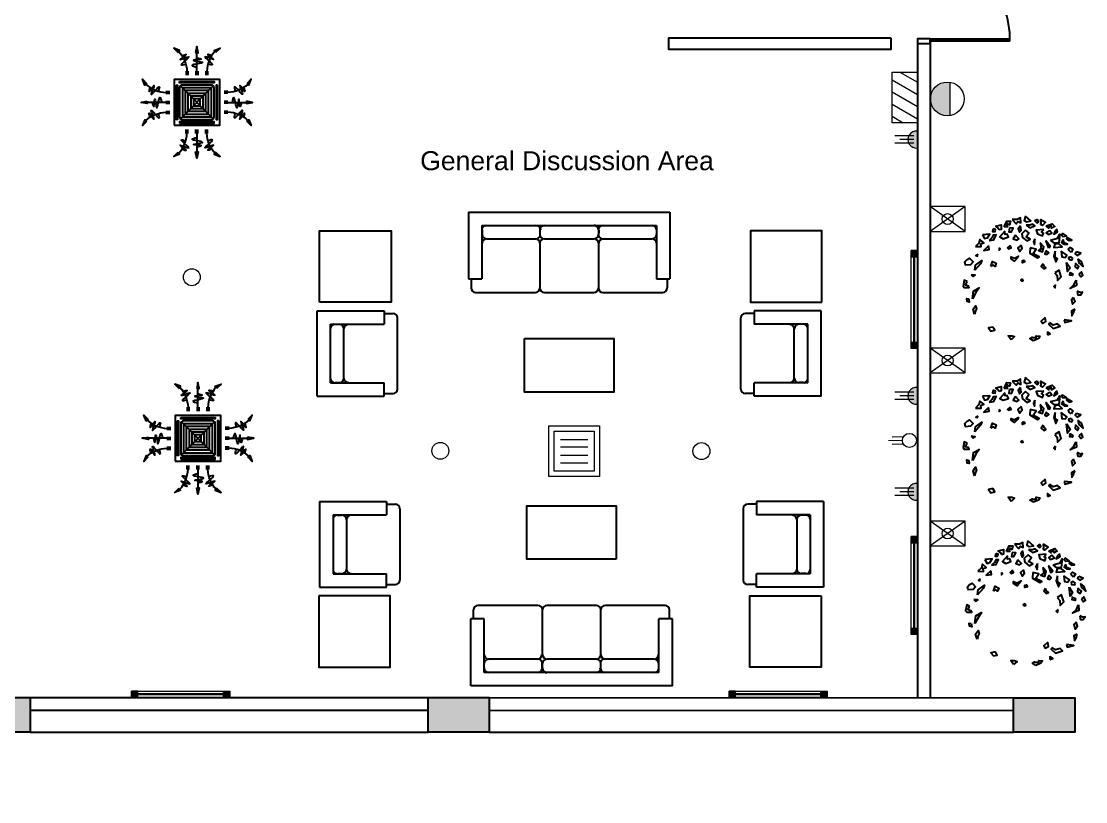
# Model space of a CAD drawing. Header units: inches. Extents: x 535 to 3103, y 2999 to 4393.
# Drawn here: x 2541.3 to 2877.3, y 2999 to 3245.3 of the extents above; entities that cross this region are included whole.
import ezdxf

# ---------------------------------------------------------------- set-up
doc = ezdxf.new("R2010")
doc.units = ezdxf.units.IN
doc.header["$MEASUREMENT"] = 0
for name, color, linetype in [('1', 7, 'Continuous'), ('AIR', 7, 'Continuous'), ('AIR-00', 8, 'Continuous'), ('AIR-01', 105, 'Continuous'), ('AIR-02', 2, 'Continuous'), ('AIR-04', 40, 'Continuous'), ('Column', 6, 'Continuous'), ('Door', 130, 'Continuous'), ('Sofa Washroom', 8, 'Continuous'), ('Stairs', 1, 'Continuous'), ('Text', 7, 'Continuous'), ('Wall', 3, 'Continuous')]:
    doc.layers.add(name, color=color, linetype=linetype)
doc.layers.add('E. Fixture', color=6, linetype='Continuous', lineweight=20)
doc.layers.add('HATCH', color=251, linetype='Continuous', lineweight=5)
doc.styles.add('ATTR', font='romans.shx', dxfattribs={"width": 0.8, "height": 0.7})
doc.styles.get("Standard").update_dxf_attribs({"font": 'arial.ttf'})

# ---------------------------------------------------------------- blocks, each defined once
blk = doc.blocks.new('M-MCEN16')
blk.add_lwpolyline([(-0.5, 0.6), (0.5, 0.6), (0.5, 0), (-0.5, 0)], close=True)
blk = doc.blocks.new('M-MC80')
blk.add_lwpolyline([(-0.4, 0), (-0.4, 0.8), (0.4, 0.8), (0.4, 0)], close=True)
blk = doc.blocks.new('DEC1')
for points in [[(2.096443, 60.253408), (0.995445, 56.151728), (3.318161, 54.875548), (7.299967, 55.726328)], [(-22.482173, 47.292998), (-22.915303, 48.664658), (-25.556323, 50.836408), (-20.701343, 52.081818), (-20.707443, 47.864548)], [(-17.825703, 50.144688), (-15.340965, 55.637398), (-11.893769, 55.475018), (-12.802246, 52.160138), (-14.540878, 53.429518), (-15.347061, 51.420148), (-14.679306, 50.283108)], [(-10.286347, 57.002498), (-6.636353, 53.173978), (-4.977264, 55.300948), (-2.322731, 54.024758), (-2.654549, 58.704078), (-5.640907, 57.002498)], [(-2.654549, 51.047028), (-4.645447, 48.494678), (-3.318176, 45.091538), (-1.990913, 46.793108)], [(2.654526, 51.897798), (6.304517, 49.345458), (10.949967, 51.047028), (8.959067, 52.748598), (6.304517, 51.897798)], [(13.272677, 57.002498), (10.949967, 55.726328), (12.609047, 54.024758), (14.268137, 54.875548)], [(16.259037, 52.323198), (16.922667, 53.599378), (16.590857, 57.002498), (20.904477, 54.450148), (17.918117, 51.472418)], [(21.568117, 51.047028), (27.209017, 53.173978), (29.531737, 50.621628), (26.545377, 48.920058), (26.213557, 51.047028), (24.222657, 50.196248), (23.890837, 48.920058)], [(-38.104163, 42.886048), (-35.982343, 39.207198), (-33.437553, 39.947208), (-31.223573, 43.364378)], [(-31.801213, 37.372358), (-27.415503, 38.148518), (-25.333863, 42.636518), (-27.944843, 42.431948), (-29.220293, 39.953298)], [(-27.902623, 48.490098), (-28.642653, 45.945318), (-26.266303, 45.915268), (-25.694743, 47.690008)], [(-17.061733, 46.095918), (-21.688173, 40.867878), (-18.577893, 39.165388), (-13.789101, 40.946228), (-14.889992, 43.454908), (-16.965533, 43.184148)], [(-12.70607, 49.248398), (-13.313744, 45.632738), (-10.937401, 45.602688), (-9.258873, 49.086028)], [(-7.299988, 42.539188), (-9.290886, 39.136068), (-5.640907, 37.859878), (-3.981812, 39.136068)], [(2.322716, 47.218508), (-1.327278, 43.815368), (-0.66365, 40.412228), (3.318161, 37.009098), (6.636337, 38.710668), (2.654526, 40.837618), (5.309077, 44.666158)], [(19.245397, 47.643888), (12.277227, 47.218508), (13.272677, 43.815368), (17.918117, 41.688418), (18.913577, 44.240768), (17.254487, 45.516938)], [(24.554477, 46.793108), (21.568117, 44.666158), (23.227197, 42.964588), (26.877177, 44.240768)], [(25.549927, 37.859878), (32.186277, 39.561448), (34.177167, 43.389968), (33.181717, 35.307528), (29.199917, 34.882128)], [(31.522627, 48.069288), (29.863537, 46.367708), (28.536287, 43.389968), (32.186277, 45.516938)], [(36.831707, 44.240768), (35.836257, 42.539188), (37.163527, 41.263018), (40.481707, 41.688418)], [(40.813507, 40.412228), (40.481707, 39.136068), (42.804427, 37.434478), (45.458957, 37.859878)], [(-44.561383, 31.831348), (-39.273253, 31.705098), (-39.604093, 34.382268), (-36.824663, 35.356908), (-40.368063, 38.431048), (-41.276543, 35.116178)], [(-32.518103, 32.329788), (-36.831723, 28.075868), (-31.854473, 28.926648)], [(-22.563583, 30.628218), (-22.563583, 28.501248), (-21.568133, 29.352038)], [(-12.277245, 32.755178), (-14.599968, 30.628218), (-13.604515, 29.777438), (-11.2818, 30.628218)], [(-1.990913, 33.180578), (-4.977264, 30.628218), (-3.318176, 27.225088), (-0.99546, 30.202838)], [(6.636337, 30.628218), (6.304517, 25.523518), (13.272677, 21.269598), (14.931767, 22.120378), (9.290877, 25.098128), (12.277227, 29.352038)], [(10.949967, 39.136068), (9.622697, 36.158308), (10.618147, 33.605958), (10.949967, 36.158308)], [(15.927217, 35.307528), (16.922667, 29.777438), (14.268137, 28.075868), (17.918117, 26.799688), (19.245397, 31.479008)], [(23.890837, 30.202838), (21.568117, 37.009098), (25.218107, 32.329788)], [(29.531737, 34.031358), (28.536287, 31.053608), (36.499887, 31.479008), (33.181717, 34.456738)], [(37.495347, 38.285278), (35.836257, 35.732928), (38.158977, 34.031358), (41.477157, 34.031358), (38.158977, 35.307528)], [(44.795317, 26.374298), (42.804427, 28.075868), (42.472607, 29.777438), (43.799877, 31.053608), (46.454417, 29.352038)], [(-52.427143, 19.568028), (-50.104423, 20.844198), (-46.786243, 17.441068), (-49.108973, 14.888718), (-53.754413, 14.463338), (-54.418043, 17.441068)], [(-42.472623, 24.672728), (-44.131713, 23.396548), (-42.804433, 22.971158)], [(-5.640907, 20.844198), (-7.963623, 18.291858), (-11.2818, 20.418808), (-11.2818, 22.120378), (-7.963623, 20.844198), (-4.313629, 22.971158)], [(21.568117, 28.075868), (20.240847, 25.098128), (22.231747, 24.247348), (23.890837, 25.948898)], [(29.863537, 27.650488), (28.536287, 22.971158), (30.527177, 17.441068), (32.186277, 20.418808), (29.863537, 22.120378)], [(35.504437, 27.650488), (36.168077, 22.120378), (39.154437, 21.694998), (40.813507, 23.821948)], [(46.454417, 20.844198), (44.463497, 22.120378), (42.472607, 21.269598), (42.804427, 19.568028), (45.458957, 19.142638)], [(49.772577, 26.799688), (48.445307, 25.098128), (50.436227, 23.396548), (53.754397, 25.523518)], [(51.099847, 20.418808), (52.095307, 16.590288), (56.077117, 13.187148), (54.418027, 17.866458)], [(-45.127153, 9.784018), (-44.463523, 14.463338), (-38.490813, 18.717258), (-39.818083, 15.739508)], [(-30.195383, 13.187148), (-28.536293, 17.866458), (-25.218123, 16.164898), (-26.213573, 13.187148), (-27.872663, 14.463338)], [(-0.66365, 18.717258), (0.663628, 19.142638), (1.659081, 17.441068), (-0.66365, 16.590288)], [(18.581767, 15.739508), (16.922667, 13.187148), (19.245397, 11.060198), (21.236297, 11.910978), (19.577217, 13.612548)], [(40.481707, 17.015668), (43.799877, 11.910978), (41.477157, 8.507848), (41.145337, 11.910978)], [(48.777127, 16.164898), (48.445307, 12.761768), (50.768037, 11.060198), (52.095307, 13.187148)], [(-52.427143, -0.850769), (-55.081683, 0.4254), (-56.077133, -5.104706), (-55.081683, -6.380875), (-50.436243, -6.380875), (-51.099873, -5.104706), (-53.754413, -4.253914)], [(-48.445333, 5.530108), (-46.786243, 3.828518), (-44.795343, 5.104708)], [(-0.66365, 1.276169), (-2.322731, 0.4254), (-1.327278, -0.425384), (0, 0)], [(29.531737, 7.231658), (31.854457, 4.679318), (32.186277, 0), (35.504437, 3.403137), (33.513537, 9.784018)], [(46.454417, 6.380878), (46.122607, 4.679318), (43.468057, 5.104708), (43.799877, 7.657058)], [(49.440767, 0.4254), (49.772577, -4.679306), (43.799877, -7.231651), (47.449857, -3.828529)], [(52.095307, 5.955488), (54.086217, 3.403137), (55.745307, 4.679318), (54.418027, 8.082458)], [(-47.449883, -17.015672), (-46.454433, -9.784004), (-41.145353, -6.806266), (-44.131713, -11.06018)], [(30.195357, -3.828529), (28.536287, -5.53009), (29.863537, -6.806266)], [(50.436227, -9.784004), (51.099847, -13.187141), (53.754397, -13.187141), (55.413487, -10.634796), (53.090757, -11.06018)], [(-50.768053, -17.015672), (-50.436243, -19.993412), (-52.427143, -19.568022), (-52.758963, -16.590282)], [(47.118057, -15.739494), (45.127137, -17.866462), (46.122607, -22.120372), (48.445307, -19.568022)], [(-45.458983, -31.478992), (-46.786243, -26.799672), (-44.463523, -23.396552), (-43.468073, -26.374292), (-44.463523, -28.075852)], [(48.113497, -26.799672), (45.127137, -28.501252), (45.458957, -32.755162), (47.118057, -30.202822)], [(20.572657, -34.456732), (16.922667, -37.859872), (18.249947, -39.986832), (21.236297, -38.285262)], [(24.554477, -39.561442), (23.890837, -40.837612), (27.872647, -44.666142), (34.508987, -42.539172), (32.186277, -40.412222), (27.872647, -41.688402)], [(38.158977, -36.583692), (38.822617, -39.136042), (45.127137, -37.434482)], [(-28.204473, -43.389972), (-32.518103, -44.240752), (-30.195383, -47.218492), (-26.545393, -46.367702)], [(22.563567, -50.621622), (25.218107, -49.770842), (22.563567, -48.069272)], [(-11.2818, -55.300932), (-13.936333, -51.472412), (-10.286347, -51.472412), (-7.963623, -52.323192)], [(9.622697, -56.151712), (6.304517, -54.024762), (8.295417, -52.748592), (8.959067, -53.173982), (12.277227, -53.173982), (12.277227, -51.472412), (15.595407, -51.897802), (14.268137, -54.024762)]]:
    blk.add_lwpolyline(points, close=True)
at = {"style": 'ATTR', "width": 0.8, "flags": 9}
blk.add_attdef('ESTCODE', (0, 0), '', height=0.7, dxfattribs=at)
blk = doc.blocks.new('oo')
at = {"layer": 'E. Fixture', "lineweight": 15}
for p, q in [((755.23, 589.1), (809.18, 589.1)), ((755.23, 589.03), (809.18, 589.03)), ((755.23, 588.97), (809.18, 588.97)), ((755.23, 588.9), (809.18, 588.9)), ((755.23, 588.77), (809.18, 588.77)), ((755.23, 588.63), (809.18, 588.63)), ((755.23, 588.57), (809.18, 588.57)), ((755.23, 588.5), (809.18, 588.5)), ((755.23, 588.43), (809.18, 588.43)), ((755.23, 588.43), (809.18, 588.43))]:
    blk.add_line(p, q, dxfattribs=at)
at = {"layer": 'E. Fixture', "color": 5, "lineweight": 15}
blk.add_lwpolyline([(751.23, 590.77), (813.18, 590.77), (813.18, 586.76), (751.23, 586.76), (751.23, 590.77)], dxfattribs=at)
at = {"layer": 'HATCH', "lineweight": 15}
for points in [[(751.23, 590.77), (755.23, 590.77), (755.23, 586.76), (751.23, 586.76)], [(751.56, 590.43), (754.89, 590.43), (754.89, 587.1), (751.56, 587.1)], [(751.89, 590.1), (754.56, 590.1), (754.56, 587.43), (751.89, 587.43)], [(752.23, 589.77), (754.23, 589.77), (754.23, 587.76), (752.23, 587.76)], [(752.56, 589.43), (753.89, 589.43), (753.89, 588.1), (752.56, 588.1)], [(752.89, 589.1), (753.56, 589.1), (753.56, 588.43), (752.89, 588.43)], [(813.18, 590.77), (809.18, 590.77), (809.18, 586.76), (813.18, 586.76)], [(812.85, 590.43), (809.51, 590.43), (809.51, 587.1), (812.85, 587.1)], [(812.52, 590.1), (809.85, 590.1), (809.85, 587.43), (812.52, 587.43)], [(812.18, 589.77), (810.18, 589.77), (810.18, 587.76), (812.18, 587.76)], [(811.85, 589.43), (810.52, 589.43), (810.52, 588.1), (811.85, 588.1)], [(811.52, 589.1), (810.85, 589.1), (810.85, 588.43), (811.52, 588.43)]]:
    blk.add_lwpolyline(points, close=True, dxfattribs=at)
blk = doc.blocks.new('05')
at = {"layer": 'E. Fixture'}
blk.add_hatch(color=256, dxfattribs=at).paths.add_polyline_path([(27124.32, -3822.56), (27124.32, -3814.56, 1.138442)])
for p, q in [((27124.32, -3822.56), (27124.32, -3814.56)), ((27122.65, -3816.83), (27113.67, -3816.83)), ((27122.65, -3820.28), (27113.67, -3820.28)), ((27122.65, -3818.56), (27115.97, -3818.56))]:
    blk.add_line(p, q, dxfattribs=at)
blk.add_arc((27123.8, -3818.56), 4.03, 82.5917, 277.4083, dxfattribs=at)
blk = doc.blocks.new('69582')
at = {"layer": 'HATCH'}
for p, q in [((1428.68, -3959.17), (1452.68, -3959.17)), ((1428.68, -3983.17), (1428.68, -3959.17)), ((1452.68, -3959.17), (1452.68, -3983.17)), ((1431.18, -3961.67), (1450.18, -3961.67)), ((1431.18, -3980.67), (1431.18, -3961.67)), ((1450.18, -3961.67), (1450.18, -3980.67)), ((1450.18, -3980.67), (1431.18, -3980.67)), ((1452.68, -3983.17), (1428.68, -3983.17))]:
    blk.add_line(p, q, dxfattribs=at)
blk = doc.blocks.new('FCU-13000P (CASSETTE SPLIT)')
at = {"layer": 'AIR-00', "ltscale": 3}
for p, q in [((0, 0.523), (0, 1)), ((-0.193, 0.558), (-0.193, 0.487)), ((-0.162, 0.558), (-0.162, 0.487)), ((-0.016, 0.558), (-0.016, 0.487)), ((0.016, 0.558), (0.016, 0.487)), ((0.162, 0.558), (0.162, 0.487)), ((0.193, 0.558), (0.193, 0.487)), ((-0.558, 0.193), (-0.487, 0.193)), ((0.558, 0.193), (0.487, 0.193)), ((-0.523, 0), (-1, 0)), ((-0.558, 0.162), (-0.487, 0.162)), ((-0.558, 0.016), (-0.487, 0.016)), ((0.558, 0.162), (0.487, 0.162)), ((0.558, 0.016), (0.487, 0.016)), ((0.523, 0), (1, 0)), ((-0.558, -0.016), (-0.487, -0.016)), ((-0.558, -0.162), (-0.487, -0.162)), ((0.558, -0.016), (0.487, -0.016)), ((0.558, -0.162), (0.487, -0.162)), ((-0.558, -0.193), (-0.487, -0.193)), ((0.558, -0.193), (0.487, -0.193)), ((-0.193, -0.558), (-0.193, -0.487)), ((-0.162, -0.558), (-0.162, -0.487)), ((-0.016, -0.558), (-0.016, -0.487)), ((0, -0.523), (0, -1)), ((0.016, -0.558), (0.016, -0.487)), ((0.162, -0.558), (0.162, -0.487)), ((0.193, -0.558), (0.193, -0.487))]:
    blk.add_line(p, q, dxfattribs=at)
at = {"layer": 'AIR-00'}
for p, q in [((0.295, -0.295), (-0.295, 0.295)), ((0.295, 0.295), (-0.295, -0.295))]:
    blk.add_line(p, q, dxfattribs=at)
at = {"layer": 'AIR-00', "ltscale": 3}
for points in [[(-0.335, 0.895), (-0.311, 0.932), (-0.416, 0.973)], [(-0.022, 0.89), (0.022, 0.89), (0, 1)], [(0.335, 0.895), (0.311, 0.932), (0.416, 0.973)], [(-0.895, 0.335), (-0.932, 0.311), (-0.973, 0.416)], [(0.895, 0.335), (0.932, 0.311), (0.973, 0.416)], [(-0.89, 0.022), (-0.89, -0.022), (-1, 0)], [(0.89, 0.022), (0.89, -0.022), (1, 0)], [(-0.895, -0.335), (-0.932, -0.311), (-0.973, -0.416)], [(0.895, -0.335), (0.932, -0.311), (0.973, -0.416)], [(-0.335, -0.895), (-0.311, -0.932), (-0.416, -0.973)], [(-0.022, -0.89), (0.022, -0.89), (0, -1)], [(0.335, -0.895), (0.311, -0.932), (0.416, -0.973)]]:
    blk.add_lwpolyline(points, close=True, dxfattribs=at)
at = {"layer": 'AIR-00'}
for points in [[(-0.323, 0.914, -0.171809), (-0.178, 0.558), (-0.178, 0.522)], [(0.323, 0.914, 0.171809), (0.178, 0.558), (0.178, 0.522)], [(-0.914, 0.323, 0.171809), (-0.558, 0.178), (-0.522, 0.178)], [(0.914, 0.323, -0.171809), (0.558, 0.178), (0.522, 0.178)], [(-0.914, -0.323, -0.171809), (-0.558, -0.178), (-0.522, -0.178)], [(0.914, -0.323, 0.171809), (0.558, -0.178), (0.522, -0.178)], [(-0.323, -0.914, 0.171809), (-0.178, -0.558), (-0.178, -0.522)], [(0.323, -0.914, -0.171809), (0.178, -0.558), (0.178, -0.522)]]:
    blk.add_lwpolyline(points, format="xyb", dxfattribs=at)
for points in [[(-0.26, -0.26), (0.26, -0.26), (0.26, 0.26), (-0.26, 0.26)], [(-0.21, -0.21), (0.21, -0.21), (0.21, 0.21), (-0.21, 0.21)], [(-0.16, -0.16), (0.16, -0.16), (0.16, 0.16), (-0.16, 0.16)], [(-0.11, -0.11), (0.11, -0.11), (0.11, 0.11), (-0.11, 0.11)], [(-0.06, -0.06), (0.06, -0.06), (0.06, 0.06), (-0.06, 0.06)]]:
    blk.add_lwpolyline(points, close=True, dxfattribs=at)
at = {"layer": 'AIR-00', "ltscale": 3}
for points in [[(-0.268, 0.84), (-0.231, 0.852), (-0.134, 0.882), (-0.422, 0.704), (0.005, 0.903), (-0.358, 0.645), (-0.239, 0.678), (-0.199, 0.69)], [(0.268, 0.84), (0.231, 0.852), (0.134, 0.882), (0.422, 0.704), (-0.005, 0.903), (0.358, 0.645), (0.239, 0.678), (0.199, 0.69)], [(-0.84, 0.268), (-0.852, 0.231), (-0.882, 0.134), (-0.704, 0.422), (-0.903, -0.005), (-0.645, 0.358), (-0.678, 0.239), (-0.69, 0.199)], [(0.84, 0.268), (0.852, 0.231), (0.882, 0.134), (0.704, 0.422), (0.903, -0.005), (0.645, 0.358), (0.678, 0.239), (0.69, 0.199)], [(-0.84, -0.268), (-0.852, -0.231), (-0.882, -0.134), (-0.704, -0.422), (-0.903, 0.005), (-0.645, -0.358), (-0.678, -0.239), (-0.69, -0.199)], [(0.84, -0.268), (0.852, -0.231), (0.882, -0.134), (0.704, -0.422), (0.903, 0.005), (0.645, -0.358), (0.678, -0.239), (0.69, -0.199)], [(-0.268, -0.84), (-0.231, -0.852), (-0.134, -0.882), (-0.422, -0.704), (0.005, -0.903), (-0.358, -0.645), (-0.239, -0.678), (-0.199, -0.69)], [(0.268, -0.84), (0.231, -0.852), (0.134, -0.882), (0.422, -0.704), (-0.005, -0.903), (0.358, -0.645), (0.239, -0.678), (0.199, -0.69)]]:
    blk.add_open_spline(points, degree=3, knots=[0.0032834, 0.0032834, 0.0032834, 0.0032834, 0.0712567, 0.1924075, 0.3347111, 0.5062145, 0.5813292, 0.5813292, 0.5813292, 0.5813292], dxfattribs=at)
for points in [[(0, 0.8), (0.077, 0.776), (-0.058, 0.755), (0.098, 0.718), (-0.087, 0.663), (0, 0.631)], [(-0.8, 0), (-0.776, -0.077), (-0.755, 0.058), (-0.718, -0.098), (-0.663, 0.087), (-0.631, 0)], [(0.8, 0), (0.776, -0.077), (0.755, 0.058), (0.718, -0.098), (0.663, 0.087), (0.631, 0)], [(0, -0.8), (0.077, -0.776), (-0.058, -0.755), (0.098, -0.718), (-0.087, -0.663), (0, -0.631)]]:
    blk.add_spline(points, degree=3, dxfattribs=at)
for points in [[(-0.416, 0.973), (-0.335, 0.895), (-0.311, 0.932)], [(0, 1), (-0.022, 0.89), (0.022, 0.89)], [(0.416, 0.973), (0.335, 0.895), (0.311, 0.932)], [(-0.973, 0.416), (-0.895, 0.335), (-0.932, 0.311)], [(0.973, 0.416), (0.895, 0.335), (0.932, 0.311)], [(-1, 0), (-0.89, 0.022), (-0.89, -0.022)], [(1, 0), (0.89, 0.022), (0.89, -0.022)], [(-0.973, -0.416), (-0.895, -0.335), (-0.932, -0.311)], [(0.973, -0.416), (0.895, -0.335), (0.932, -0.311)], [(-0.416, -0.973), (-0.335, -0.895), (-0.311, -0.932)], [(0, -1), (-0.022, -0.89), (0.022, -0.89)], [(0.416, -0.973), (0.335, -0.895), (0.311, -0.932)]]:
    blk.add_solid(points, dxfattribs=at)
at = {"layer": 'AIR-01'}
for points in [[(-0.373, 0.31), (-0.348, 0.31), (-0.348, -0.31), (-0.373, -0.31)], [(-0.31, 0.372), (0.31, 0.372), (0.31, 0.348), (-0.31, 0.348)], [(0.372, 0.31), (0.348, 0.31), (0.348, -0.31), (0.372, -0.31)], [(-0.31, -0.373), (0.31, -0.373), (0.31, -0.348), (-0.31, -0.348)]]:
    blk.add_lwpolyline(points, close=True, dxfattribs=at)
at = {"layer": 'AIR-02'}
blk.add_lwpolyline([(-0.26, -0.31), (0.26, -0.31, 0.414214), (0.31, -0.26), (0.31, 0.26, 0.414214), (0.26, 0.31), (-0.26, 0.31, 0.414214), (-0.31, 0.26), (-0.31, -0.26, 0.414214)], format="xyb", close=True, dxfattribs=at)
at = {"layer": 'AIR-04'}
blk.add_lwpolyline([(-0.41, -0.41), (0.41, -0.41), (0.41, 0.41), (-0.41, 0.41)], close=True, dxfattribs=at)

msp = doc.modelspace()

# ---------------------------------------------------------------- hatches: boundary and pattern name
at = {"layer": 'E. Fixture', "lineweight": 5}
h = msp.add_hatch(dxfattribs=at)
h.set_pattern_fill('ANSI31', color=256, scale=26.668912, angle=105, style=0)
h.set_pattern_definition([(150, (-4614.0746, -67618.2387), (-1.666807, -2.88699442), [])])
h.paths.add_polyline_path([(2824.22, 3213.31), (2824.22, 3229.31), (2816.22, 3229.31), (2816.22, 3213.31)])
msp.add_hatch(color=256, dxfattribs=at).paths.add_polyline_path([(2828.31, 3220.83, 0.457394), (2834.42, 3215.56), (2834.42, 3226.11, 0.457394)])
at = {"layer": 'Stairs'}
h = msp.add_hatch(dxfattribs=at)
h.set_pattern_fill('ANSI31', color=6)
h.paths.add_polyline_path([(2873.86, 3461.02), (2854.55, 3461.02), (2854.55, 3450.11), (2873.86, 3450.11)])
h.paths.add_polyline_path([(2386.13, 3460.87), (2366.81, 3460.87), (2366.81, 3449.95), (2386.13, 3449.95)])
h.paths.add_polyline_path([(2386.13, 3031.89), (2366.81, 3031.89), (2366.81, 3020.97), (2386.13, 3020.97)])
h.paths.add_polyline_path([(2544.14, 3031.89), (2524.82, 3031.89), (2524.82, 3020.97), (2544.14, 3020.97)])
h.paths.add_polyline_path([(2689.03, 3031.89), (2669.72, 3031.89), (2669.72, 3020.97), (2689.03, 3020.97)])
h.paths.add_polyline_path([(2873.9, 3031.82), (2854.59, 3031.82), (2854.59, 3020.91), (2873.9, 3020.91)])
h.paths.add_polyline_path([(1341.11, 3438.95), (1321.8, 3438.95), (1321.8, 3428.03), (1341.11, 3428.03)])
h.paths.add_polyline_path([(1828.85, 3439.1), (1809.54, 3439.1), (1809.54, 3428.19), (1828.85, 3428.19)])
h.paths.add_polyline_path([(1828.88, 3009.9), (1809.57, 3009.9), (1809.57, 2998.99), (1828.88, 2998.99)])
h.paths.add_polyline_path([(1644.02, 3009.97), (1624.7, 3009.97), (1624.7, 2999.05), (1644.02, 2999.05)])
h.paths.add_polyline_path([(1499.12, 3009.97), (1479.81, 3009.97), (1479.81, 2999.05), (1499.12, 2999.05)])
h.paths.add_polyline_path([(1341.11, 3009.97), (1321.8, 3009.97), (1321.8, 2999.05), (1341.11, 2999.05)])

# ---------------------------------------------------------------- linework, layer by layer
at = {"layer": 'Column'}
for points in [[(2524.82, 3031.89), (2544.14, 3031.89), (2544.14, 3020.97), (2524.82, 3020.97)], [(2669.72, 3031.89), (2689.03, 3031.89), (2689.03, 3020.97), (2669.72, 3020.97)], [(2854.59, 3031.82), (2873.9, 3031.82), (2873.9, 3020.91), (2854.59, 3020.91)]]:
    msp.add_lwpolyline(points, close=True, dxfattribs=at)
at = {"layer": 'Door'}
for points in [[(2815.95, 3239.97), (2745.59, 3239.97), (2745.59, 3236.55), (2815.95, 3236.55)], [(2828.22, 3238.29), (2828.22, 3239.81), (2824.22, 3239.81), (2824.22, 3238.29)]]:
    msp.add_lwpolyline(points, close=True, dxfattribs=at)
msp.add_lwpolyline([(2853.4, 3239.05), (2828.22, 3239.05), (2828.22, 3239.82), (2853.42, 3239.82)], dxfattribs=at)
msp.add_arc((2826.42, 3239.81), 27, 358.3842, 90, dxfattribs=at)
at = {"layer": 'E. Fixture', "lineweight": 5}
for p, q in [((2834.42, 3226.11), (2834.42, 3215.56)), ((2839.31, 3179), (2828.22, 3186.82)), ((2839.31, 3186.82), (2828.22, 3179)), ((2839.31, 3134.33), (2828.22, 3142.14)), ((2839.31, 3142.14), (2828.22, 3134.33)), ((2711.52, 3113.28), (2720.19, 3113.28)), ((2711.52, 3113.28), (2720.19, 3113.28)), ((2819.45, 3112.97), (2815.05, 3112.89)), ((2819.73, 3114.12), (2816.24, 3114.06)), ((2819.77, 3111.82), (2816.28, 3111.76)), ((2711.52, 3110.96), (2720.19, 3110.96)), ((2711.52, 3110.96), (2720.19, 3110.96)), ((2711.52, 3108.34), (2720.19, 3108.34)), ((2711.52, 3108.34), (2720.19, 3108.34)), ((2711.52, 3105.97), (2720.19, 3105.97)), ((2711.52, 3105.97), (2720.19, 3105.97)), ((2839.31, 3079.73), (2828.22, 3087.54)), ((2839.31, 3087.54), (2828.22, 3079.73))]:
    msp.add_line(p, q, dxfattribs=at)
for points in [[(2816.22, 3213.31), (2816.22, 3229.31), (2824.22, 3229.31), (2824.22, 3213.31)], [(2828.22, 3186.82), (2828.22, 3179), (2839.31, 3179), (2839.31, 3186.82)], [(2828.22, 3142.14), (2828.22, 3134.33), (2839.31, 3134.33), (2839.31, 3142.14)], [(2828.22, 3087.54), (2828.22, 3079.73), (2839.31, 3079.73), (2839.31, 3087.54)]]:
    msp.add_lwpolyline(points, close=True, dxfattribs=at)
for centre, radius in [((2833.65, 3220.83), 5.33), ((2833.76, 3182.91), 1.72), ((2595.15, 3164.54), 2.67), ((2833.76, 3138.24), 1.72), ((2821.68, 3113.01), 2.23), ((2673.6, 3109.74), 2.67), ((2756.02, 3109.65), 2.67), ((2833.76, 3083.64), 1.72)]:
    msp.add_circle(centre, radius, dxfattribs=at)
at = {"layer": 'Sofa Washroom'}
for p, q in [((2682.47, 3185.11), (2746.09, 3185.11)), ((2682.47, 3185.11), (2682.47, 3163.99)), ((2746.09, 3185.11), (2746.09, 3163.99)), ((2686.69, 3180.89), (2741.87, 3180.89)), ((2686.69, 3180.89), (2686.69, 3163.99)), ((2686.78, 3179.48), (2686.78, 3178.07)), ((2688.19, 3180.89), (2703.77, 3180.89)), ((2705.04, 3179.48), (2705.04, 3178.07)), ((2705.14, 3180.89), (2705.5, 3180.89)), ((2705.19, 3179.77), (2705.22, 3179.48)), ((2706.45, 3180.89), (2722.08, 3180.89)), ((2706.57, 3180.89), (2722.06, 3180.89)), ((2723.49, 3179.48), (2723.49, 3178.07)), ((2723.6, 3179.44), (2723.54, 3177.61)), ((2724.97, 3180.89), (2740.46, 3180.89)), ((2741.87, 3180.89), (2741.87, 3163.99)), ((2741.87, 3179.48), (2741.87, 3178.07)), ((2688.19, 3176.66), (2703.77, 3176.66)), ((2706.45, 3176.66), (2722.08, 3176.66)), ((2724.97, 3176.66), (2740.46, 3176.66)), ((2705.03, 3175.26), (2705.03, 3161.17)), ((2723.48, 3175.26), (2723.48, 3161.17)), ((2682.47, 3163.99), (2686.69, 3163.99)), ((2683.31, 3163.99), (2683.31, 3161.17)), ((2741.87, 3163.99), (2746.09, 3163.99)), ((2745.25, 3163.99), (2745.25, 3161.17)), ((2684.72, 3159.77), (2703.61, 3159.77)), ((2688.12, 3159.77), (2703.61, 3159.77)), ((2706.45, 3159.77), (2722.08, 3159.77)), ((2724.89, 3159.77), (2743.84, 3159.77)), ((2634.72, 3126.96), (2634.72, 3153.97)), ((2634.72, 3153.97), (2655.85, 3153.97)), ((2655.85, 3153.97), (2655.85, 3149.75)), ((2655.85, 3153.13), (2658.66, 3153.13)), ((2772.68, 3153.13), (2769.86, 3153.13)), ((2772.68, 3153.97), (2772.68, 3149.75)), ((2793.8, 3153.97), (2772.68, 3153.97)), ((2793.8, 3126.96), (2793.8, 3153.97)), ((2638.95, 3131.18), (2638.95, 3149.75)), ((2638.95, 3149.75), (2655.85, 3149.75)), ((2640.36, 3149.67), (2641.76, 3149.67)), ((2660.07, 3132.61), (2660.07, 3151.72)), ((2660.07, 3129.21), (2660.07, 3151.72)), ((2768.46, 3132.61), (2768.46, 3151.72)), ((2768.46, 3129.21), (2768.46, 3151.72)), ((2789.58, 3149.75), (2772.68, 3149.75)), ((2788.17, 3149.67), (2786.76, 3149.67)), ((2789.58, 3131.18), (2789.58, 3149.75)), ((2638.95, 3132.67), (2638.95, 3148.26)), ((2643.17, 3132.67), (2643.17, 3148.26)), ((2785.35, 3132.67), (2785.35, 3148.26)), ((2789.58, 3132.67), (2789.58, 3148.26)), ((2638.95, 3131.18), (2655.85, 3131.18)), ((2640.36, 3131.27), (2641.76, 3131.27)), ((2655.85, 3126.96), (2655.85, 3131.18)), ((2772.68, 3126.96), (2772.68, 3131.18)), ((2789.58, 3131.18), (2772.68, 3131.18)), ((2788.17, 3131.27), (2786.76, 3131.27)), ((2634.72, 3126.96), (2655.85, 3126.96)), ((2655.85, 3127.8), (2658.66, 3127.8)), ((2772.68, 3127.8), (2769.86, 3127.8)), ((2793.8, 3126.96), (2772.68, 3126.96)), ((2635.5, 3093.73), (2635.5, 3066.71)), ((2635.5, 3093.73), (2656.63, 3093.73)), ((2656.63, 3093.73), (2656.63, 3089.5)), ((2656.63, 3092.88), (2659.44, 3092.88)), ((2773.46, 3092.88), (2770.65, 3092.88)), ((2773.46, 3093.73), (2773.46, 3089.5)), ((2794.58, 3093.73), (2773.46, 3093.73)), ((2794.58, 3093.73), (2794.58, 3066.71)), ((2639.73, 3089.5), (2639.73, 3070.93)), ((2639.73, 3089.5), (2656.63, 3089.5)), ((2641.14, 3089.42), (2642.54, 3089.42)), ((2660.85, 3091.47), (2660.85, 3068.96)), ((2769.24, 3091.47), (2769.24, 3068.96)), ((2790.36, 3089.5), (2773.46, 3089.5)), ((2788.95, 3089.42), (2787.54, 3089.42)), ((2790.36, 3089.5), (2790.36, 3070.93)), ((2639.73, 3088.01), (2639.73, 3072.43)), ((2643.95, 3088.01), (2643.95, 3072.43)), ((2660.85, 3088.07), (2660.85, 3068.96)), ((2769.24, 3088.07), (2769.24, 3068.96)), ((2786.14, 3088.01), (2786.14, 3072.43)), ((2790.36, 3088.01), (2790.36, 3072.43)), ((2639.73, 3070.93), (2656.63, 3070.93)), ((2641.14, 3071.02), (2642.54, 3071.02)), ((2656.63, 3066.71), (2656.63, 3070.93)), ((2773.46, 3066.71), (2773.46, 3070.93)), ((2790.36, 3070.93), (2773.46, 3070.93)), ((2788.95, 3071.02), (2787.54, 3071.02)), ((2635.5, 3066.71), (2656.63, 3066.71)), ((2656.63, 3067.55), (2659.44, 3067.55)), ((2773.46, 3067.55), (2770.65, 3067.55)), ((2794.58, 3066.71), (2773.46, 3066.71)), ((2684.06, 3056.69), (2684.06, 3059.51)), ((2704.42, 3060.92), (2685.47, 3060.92)), ((2705.83, 3045.43), (2705.83, 3059.51)), ((2722.86, 3060.92), (2707.23, 3060.92)), ((2724.28, 3045.43), (2724.28, 3059.51)), ((2741.18, 3060.92), (2725.69, 3060.92)), ((2744.58, 3060.92), (2725.69, 3060.92)), ((2745.99, 3056.69), (2745.99, 3059.51)), ((2687.44, 3056.69), (2683.22, 3056.69)), ((2683.22, 3035.57), (2683.22, 3056.69)), ((2687.44, 3039.8), (2687.44, 3056.69)), ((2746.84, 3056.69), (2742.61, 3056.69)), ((2742.61, 3039.8), (2742.61, 3056.69)), ((2746.84, 3035.57), (2746.84, 3056.69)), ((2687.44, 3041.2), (2687.44, 3042.61)), ((2704.34, 3044.02), (2688.85, 3044.02)), ((2705.71, 3041.24), (2705.76, 3043.07)), ((2705.82, 3041.2), (2705.82, 3042.61)), ((2722.86, 3044.02), (2707.23, 3044.02)), ((2724.12, 3040.91), (2724.09, 3041.21)), ((2724.27, 3041.2), (2724.27, 3042.61)), ((2741.12, 3044.02), (2725.54, 3044.02)), ((2742.53, 3041.21), (2742.53, 3042.61)), ((2742.61, 3039.8), (2687.44, 3039.8)), ((2704.34, 3039.8), (2688.85, 3039.8)), ((2722.86, 3039.8), (2707.23, 3039.8)), ((2722.74, 3039.8), (2707.25, 3039.8)), ((2724.17, 3039.8), (2723.81, 3039.8)), ((2741.12, 3039.8), (2725.54, 3039.8)), ((2746.84, 3035.57), (2683.22, 3035.57))]:
    msp.add_line(p, q, dxfattribs=at)
for centre, start, end in [((2688.12, 3179.48), 90, 167.9467), ((2703.77, 3179.48), 12.0533, 90), ((2706.45, 3179.48), 90, 180), ((2722.08, 3179.48), 0, 90), ((2722.19, 3179.48), 358.3509, 90), ((2724.97, 3179.48), 90, 167.9467), ((2740.46, 3179.48), 0, 90), ((2688.19, 3178.07), 180, 270), ((2688.2, 3175.26), 90, 180), ((2703.63, 3175.26), 0, 90), ((2703.77, 3178.07), 270, 340.8019), ((2706.45, 3178.07), 180, 270), ((2706.45, 3175.26), 90, 180), ((2722.08, 3178.07), 270, 0), ((2722.08, 3175.26), 0, 90), ((2724.87, 3178.07), 199.1981, 270), ((2725.03, 3175.26), 90, 180), ((2740.46, 3178.07), 270, 0), ((2740.46, 3175.26), 0, 90), ((2684.72, 3161.17), 180, 270), ((2703.61, 3161.17), 270, 0), ((2706.45, 3161.17), 180, 270), ((2722.08, 3161.17), 270, 0), ((2724.89, 3161.17), 180, 270), ((2743.84, 3161.17), 270, 0), ((2658.66, 3151.72), 0, 90), ((2769.86, 3151.72), 90, 180), ((2640.36, 3148.32), 102.0533, 180), ((2641.76, 3148.26), 0, 90), ((2644.58, 3148.24), 90, 180), ((2783.95, 3148.24), 0, 90), ((2786.76, 3148.26), 90, 180), ((2788.17, 3148.32), 0, 77.9467), ((2640.36, 3132.61), 180, 257.9467), ((2641.76, 3132.67), 270, 0), ((2644.58, 3132.69), 180, 270), ((2783.95, 3132.69), 270, 0), ((2786.76, 3132.67), 180, 270), ((2788.17, 3132.61), 282.0533, 0), ((2658.66, 3129.21), 270, 0), ((2769.86, 3129.21), 180, 270), ((2659.44, 3091.47), 0, 90), ((2770.65, 3091.47), 90, 180), ((2641.14, 3088.07), 102.0533, 180), ((2642.54, 3088.01), 0, 90), ((2645.36, 3087.99), 90, 180), ((2784.73, 3087.99), 0, 90), ((2787.54, 3088.01), 90, 180), ((2788.95, 3088.07), 0, 77.9467), ((2641.14, 3072.36), 180, 257.9467), ((2642.54, 3072.43), 270, 0), ((2645.36, 3072.44), 180, 270), ((2784.73, 3072.44), 270, 0), ((2787.54, 3072.43), 180, 270), ((2788.95, 3072.36), 282.0533, 0), ((2659.44, 3068.96), 270, 0), ((2770.65, 3068.96), 180, 270), ((2685.47, 3059.51), 90, 180), ((2704.42, 3059.51), 0, 90), ((2707.23, 3059.51), 90, 180), ((2722.86, 3059.51), 0, 90), ((2725.69, 3059.51), 90, 180), ((2744.58, 3059.51), 0, 90), ((2688.85, 3045.43), 180, 270), ((2704.28, 3045.43), 270, 0), ((2707.23, 3045.43), 180, 270), ((2722.86, 3045.43), 270, 0), ((2725.68, 3045.43), 180, 270), ((2741.11, 3045.43), 270, 0), ((2688.85, 3042.61), 90, 180), ((2688.85, 3041.2), 180, 270), ((2704.43, 3042.61), 19.1981, 90), ((2707.12, 3041.2), 178.3509, 270), ((2707.23, 3042.61), 90, 180), ((2707.23, 3041.2), 180, 270), ((2722.86, 3042.61), 0, 90), ((2722.86, 3041.2), 270, 0), ((2725.54, 3042.61), 90, 160.8019), ((2741.12, 3042.61), 0, 90), ((2704.34, 3041.21), 270, 347.9467), ((2725.54, 3041.21), 192.0533, 270), ((2741.18, 3041.21), 270, 347.9467)]:
    msp.add_arc(centre, 1.41, start, end, dxfattribs=at)
at = {"layer": 'Wall'}
for p, q in [((2824.22, 3239.81), (2824.22, 3031.82)), ((2828.22, 3239.82), (2828.22, 3031.82)), ((2544.14, 3031.89), (2669.72, 3031.89)), ((2689.03, 3031.89), (2854.59, 3031.82)), ((2544.14, 3027.89), (2669.72, 3027.89)), ((2689.03, 3027.89), (2854.58, 3027.82)), ((2544.14, 3020.97), (2669.72, 3020.97)), ((2689.03, 3020.97), (2854.59, 3020.97))]:
    msp.add_line(p, q, dxfattribs=at)

# ---------------------------------------------------------------- block references
at = {"lineweight": 5, "xscale": 0.5, "yscale": 0.5, "zscale": 0.5}
for p, rotation in [((3117.6, 2766.39), 90), ((3117.6, 2676.15), 90), ((2982.72, 3327.27), 180), ((3171.38, 3327.23), 180)]:
    msp.add_blockref('oo', p, dxfattribs=dict(at, rotation=rotation))
at = {"layer": '1', "xscale": 0.3380145590672097, "yscale": 0.3380145590672097, "zscale": 0.3380145590672097}
for p in [(2857.6, 3163.47), (2857.6, 3112.47), (2858.39, 3060.97)]:
    msp.add_blockref('DEC1', p, dxfattribs=at)
at = {"layer": 'AIR', "xscale": 17.59469228073295, "yscale": 17.59469228073295, "zscale": 17.59469228073295}
for p in [(2596.74, 3219.74), (2597.08, 3113.71)]:
    msp.add_blockref('FCU-13000P (CASSETTE SPLIT)', p, dxfattribs=at)
at = {"layer": 'E. Fixture', "lineweight": 5, "xscale": 0.6667228028454701, "yscale": 0.6667228028436512, "zscale": 0.6667228028454701}
for p in [(-15260.19, 5753.91), (-15260.19, 5673.03), (-15260.19, 5642.73)]:
    msp.add_blockref('05', p, dxfattribs=at)
at = {"layer": 'HATCH', "lineweight": 5, "xscale": 0.6667228028454701, "yscale": 0.6667228028436512, "zscale": 0.6667228028454701}
msp.add_blockref('69582', (1755.32, 5757.3), dxfattribs=at)
msp.add_blockref('69582', (1755.32, 5757.3), dxfattribs=at)
at = {"layer": 'Sofa Washroom', "yscale": 28.16382793200313, "zscale": 28.16382793200313}
for name, p, xscale in [('M-MC80', (2646.77, 3156.68), 28.16382793200313), ('M-MC80', (2782.78, 3156.68), -28.16382793200313), ('M-MCEN16', (2714.26, 3128.27), 28.16382793200313)]:
    msp.add_blockref(name, p, dxfattribs=dict(at, xscale=xscale))
at = {"layer": 'Sofa Washroom', "yscale": 28.16382793200313, "zscale": 28.16382793200313, "rotation": 180}
for name, p, xscale in [('M-MCEN16', (2715.04, 3092.41), 28.16382793200313), ('M-MC80', (2646.52, 3064.01), -28.16382793200313), ('M-MC80', (2782.54, 3064.01), 28.16382793200313)]:
    msp.add_blockref(name, p, dxfattribs=dict(at, xscale=xscale))

# ---------------------------------------------------------------- texts
at = {"layer": 'Text'}
msp.add_text('General Discussion Area', height=6, dxfattribs=at).set_placement((2667.24, 3198.32))

doc.saveas('drawing.dxf')
